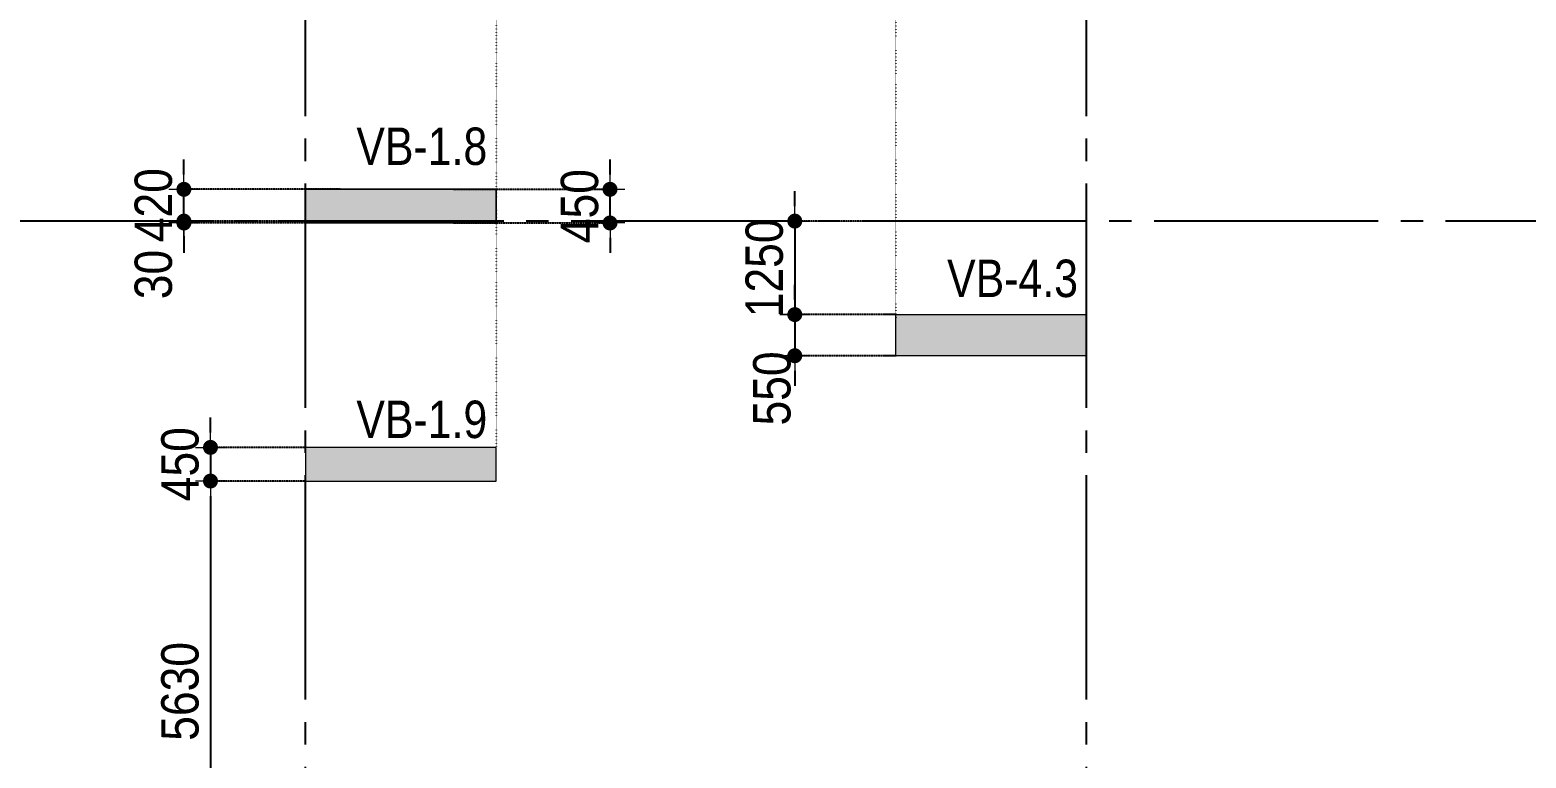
# Model space of a CAD drawing. Header units: millimetres. Extents: x -3973692 to -2843767, y 592734 to 838475.
# Drawn here: x -3675332 to -3655316, y 709553 to 719287 of the extents above; entities that cross this region are included whole.
import ezdxf
from ezdxf.enums import TextEntityAlignment as Align

# ---------------------------------------------------------------- set-up
doc = ezdxf.new("R2010")
doc.units = ezdxf.units.MM
doc.header["$MEASUREMENT"] = 0
doc.header["$PDMODE"] = 3
doc.header["$PDSIZE"] = -20
for name, pattern in [('CHG_XX_Luoi truc$0$MB_Luoi truc$0$Center101', [13, 10, -1, 1, -1]), ('DIVIDE2', [15.875, 6.35, -3.175, 0, -3.175, 0, -3.175]), ('DOT2', [0.125, 0, -0.125]), ('HIDDEN5', [2.8375, 1.25, -1.5875])]:
    doc.linetypes.add(name, pattern=pattern)
doc.layers.get('0').update_dxf_attribs({"lineweight": 9})
doc.layers.get('Defpoints').update_dxf_attribs({"color": 10, "lineweight": 0})
for name, color, linetype, lineweight in [("'S_General_Dim_1", 1, 'Continuous', 18), ("'S_General_Divide_3 Intermediate", 3, 'DIVIDE2', 40), ('CHG_XX_Cot_Ham 1$0$Ap0302_PC', 150, 'Continuous', 9), ('CHG_XX_Cot_Ham 1$0$Ap0302_PC @ 1', 150, 'Continuous', 9), ('CHG_XX_Cot_Ham 1$0$Ap0302_PC @ 150 VP1', 150, 'Continuous', 9), ('CHG_XX_Cot_Ham 1$0$Ap0302_PC @ 150 VP2', 150, 'Continuous', 9), ('CHG_XX_Cot_Ham 1$0$Ap0302_PC @ 150 VP3', 150, 'Continuous', 9), ('CHG_XX_Cot_Ham 1$0$Ap0302_PC @ 150 VP4', 150, 'Continuous', 9), ('CHG_XX_Cot_Ham 1$0$Ap0302_PC @ 150 VP5', 150, 'Continuous', 9), ('CHG_XX_Cot_Ham 1$0$Ap0302_PC @ 150 VP6', 150, 'Continuous', 9), ('CHG_XX_Cot_Ham 1$0$Ap0302_PC @ 150 VP7', 150, 'Continuous', 9), ('CHG_XX_Cot_Ham 1$0$Ap0302_PC @ 150 VP8', 150, 'Continuous', 9), ('CHG_XX_Cot_Ham 1$0$Ap0302_PC @ 150 VP9', 150, 'Continuous', 9), ('CHG_XX_Cot_Ham 1$0$Ap0302_PC @ 150 VPModel', 150, 'Continuous', 9), ('CHG_XX_Cot_Ham 1$0$Ap0311_H', 8, 'Continuous', 15), ('CHG_XX_Cot_Ham 1$0$Start net bao', 3, 'Continuous', 18), ('KTH', 154, 'Continuous', 9), ('TEXT', 7, 'Continuous', 15)]:
    doc.layers.add(name, color=color, linetype=linetype, lineweight=lineweight)
for name, color, linetype in [('CHG_XX_Cot_Ham 1$0$mb_cot tang 1-3$0$Concrete Line', 6, 'Continuous'), ('CHG_XX_Luoi truc$0$Grid', 34, 'Continuous'), ('CHG_XX_Luoi truc$0$Grid Line', 251, 'CHG_XX_Luoi truc$0$MB_Luoi truc$0$Center101'), ('dim', 1, 'Continuous')]:
    doc.layers.add(name, color=color, linetype=linetype)
doc.styles.add('arial', font='arial.ttf', dxfattribs={"width": 0.85})
doc.styles.add('CHG_XX_Luoi truc$0$MB_Luoi truc$0$Grid A-F$0$VNI-HelveCB', font='')
doc.styles.add('TTP-HelCon', font='')
doc.styles.get('CHG_XX_Luoi truc$0$MB_Luoi truc$0$Grid A-F$0$VNI-HelveCB').set_extended_font_data('VNI-Helve-Condense', bold=True)
doc.styles.get('TTP-HelCon').set_extended_font_data('VNI-Helve-Condense')
doc.dimstyles.new('200', dxfattribs={"dimscale": 200, "dimtxt": 2.5, "dimasz": 1, "dimexe": 0, "dimexo": 0, "dimgap": 0.75, "dimtad": 1, "dimdec": 0, "dimrnd": 10, "dimzin": 9, "dimdsep": 46, "dimtxsty": 'arial', "dimblk1": 'DIMDOT', "dimblk2": 'DIMDOT', "dimsah": 1, "dimcen": 2, "dimdle": 3, "dimclre": 8, "dimclrt": 2, "dimadec": 0, "dimazin": 0, "dimtfac": 1, "dimtdec": 0, "dimtix": 1, "dimtmove": 2, "dimatfit": 3, "dimldrblk": 'DIMPIJL', "dimfxl": 1, "dimtvp": 1.8, "dimtolj": 1, "dimtzin": 0, "dimarcsym": 0})

# ---------------------------------------------------------------- blocks, each defined once
blk = doc.blocks.new('*U2841')
at = {"layer": 'CHG_XX_Luoi truc$0$Grid Line'}
blk.add_line((0, 0), (0, 608), dxfattribs=at)
at = {"layer": 'CHG_XX_Luoi truc$0$Grid', "lineweight": -2, "style": 'CHG_XX_Luoi truc$0$MB_Luoi truc$0$Grid A-F$0$VNI-HelveCB'}
for tag, p in [('GRIDSUB', (0, 617)), ('GRID', (0, -9))]:
    blk.add_attdef(tag, text='', height=5, dxfattribs=at).set_placement(p, align=Align.MIDDLE)
blk = doc.blocks.new('*U2843')
at = {"layer": 'CHG_XX_Luoi truc$0$Grid Line'}
blk.add_line((0, 0), (0, 438), dxfattribs=at)
at = {"layer": 'CHG_XX_Luoi truc$0$Grid', "lineweight": -2, "style": 'CHG_XX_Luoi truc$0$MB_Luoi truc$0$Grid A-F$0$VNI-HelveCB'}
for tag, p in [('GRIDSUB', (0, 447)), ('GRID', (0, -9))]:
    blk.add_attdef(tag, text='', height=5, dxfattribs=at).set_placement(p, align=Align.MIDDLE)
blk = doc.blocks.new('CHG_XX_Luoi truc')
at = {"layer": 'CHG_XX_Luoi truc$0$Grid', "xscale": 300, "yscale": 300, "zscale": 300}
for p in [(76850, -12747), (87300, -12747)]:
    blk.add_blockref('*U2841', p, dxfattribs=at)
at = {"layer": 'CHG_XX_Luoi truc$0$Grid', "xscale": 300.0000000000013, "yscale": 300.0000000000013, "zscale": 300.0000000000013, "rotation": 90}
blk.add_blockref('*U2843', (110703, 106750), dxfattribs=at)
blk = doc.blocks.new('*U3241')
at = {"layer": 'CHG_XX_Cot_Ham 1$0$Ap0302_PC @ 1'}
h = blk.add_hatch(color=256, dxfattribs=at)
h.dxf.hatch_style = 1
h.paths.add_polyline_path([(450, 0), (0, 0), (0, -2550), (450, -2550)])
at = {"layer": 'CHG_XX_Cot_Ham 1$0$Ap0302_PC @ 150 VP1'}
h = blk.add_hatch(color=256, dxfattribs=at)
h.dxf.hatch_style = 1
h.paths.add_polyline_path([(450, 0), (0, 0), (0, -2550), (450, -2550)])
at = {"layer": 'CHG_XX_Cot_Ham 1$0$Ap0302_PC @ 150 VP2'}
h = blk.add_hatch(color=256, dxfattribs=at)
h.dxf.hatch_style = 1
h.paths.add_polyline_path([(450, 0), (0, 0), (0, -2550), (450, -2550)])
at = {"layer": 'CHG_XX_Cot_Ham 1$0$Ap0302_PC @ 150 VP3'}
h = blk.add_hatch(color=256, dxfattribs=at)
h.dxf.hatch_style = 1
h.paths.add_polyline_path([(450, 0), (0, 0), (0, -2550), (450, -2550)])
at = {"layer": 'CHG_XX_Cot_Ham 1$0$Ap0302_PC @ 150 VP4'}
h = blk.add_hatch(color=256, dxfattribs=at)
h.dxf.hatch_style = 1
h.paths.add_polyline_path([(450, 0), (0, 0), (0, -2550), (450, -2550)])
at = {"layer": 'CHG_XX_Cot_Ham 1$0$Ap0302_PC @ 150 VP5'}
h = blk.add_hatch(color=256, dxfattribs=at)
h.dxf.hatch_style = 1
h.paths.add_polyline_path([(450, 0), (0, 0), (0, -2550), (450, -2550)])
at = {"layer": 'CHG_XX_Cot_Ham 1$0$Ap0302_PC @ 150 VP6'}
h = blk.add_hatch(color=256, dxfattribs=at)
h.dxf.hatch_style = 1
h.paths.add_polyline_path([(450, 0), (0, 0), (0, -2550), (450, -2550)])
at = {"layer": 'CHG_XX_Cot_Ham 1$0$Ap0302_PC @ 150 VP7'}
h = blk.add_hatch(color=256, dxfattribs=at)
h.dxf.hatch_style = 1
h.paths.add_polyline_path([(450, 0), (0, 0), (0, -2550), (450, -2550)])
at = {"layer": 'CHG_XX_Cot_Ham 1$0$Ap0302_PC @ 150 VP8'}
h = blk.add_hatch(color=256, dxfattribs=at)
h.dxf.hatch_style = 1
h.paths.add_polyline_path([(450, 0), (0, 0), (0, -2550), (450, -2550)])
at = {"layer": 'CHG_XX_Cot_Ham 1$0$Ap0302_PC @ 150 VP9'}
h = blk.add_hatch(color=256, dxfattribs=at)
h.dxf.hatch_style = 1
h.paths.add_polyline_path([(450, 0), (0, 0), (0, -2550), (450, -2550)])
at = {"layer": 'CHG_XX_Cot_Ham 1$0$Ap0302_PC @ 150 VPModel'}
h = blk.add_hatch(color=256, dxfattribs=at)
h.dxf.hatch_style = 1
h.paths.add_polyline_path([(450, 0), (0, 0), (0, -2550), (450, -2550)])
blk = doc.blocks.new('CHG_XX_Cot_Ham 1$0$Block A_C450x2250')
at = {"layer": 'CHG_XX_Cot_Ham 1$0$Ap0302_PC'}
blk.add_lwpolyline([(450, -2550), (0, -2550), (0, 0), (450, 0)], close=True, dxfattribs=at)
blk.add_blockref('*U3241', (0, 0), dxfattribs=at)
blk = doc.blocks.new('*U3244')
at = {"layer": 'CHG_XX_Cot_Ham 1$0$Ap0302_PC @ 1'}
h = blk.add_hatch(color=256, dxfattribs=at)
h.dxf.hatch_style = 1
h.paths.add_polyline_path([(550, 0), (0, 0), (0, -2550), (550, -2550)])
at = {"layer": 'CHG_XX_Cot_Ham 1$0$Ap0302_PC @ 150 VP1'}
h = blk.add_hatch(color=256, dxfattribs=at)
h.dxf.hatch_style = 1
h.paths.add_polyline_path([(550, 0), (0, 0), (0, -2550), (550, -2550)])
at = {"layer": 'CHG_XX_Cot_Ham 1$0$Ap0302_PC @ 150 VP2'}
h = blk.add_hatch(color=256, dxfattribs=at)
h.dxf.hatch_style = 1
h.paths.add_polyline_path([(550, 0), (0, 0), (0, -2550), (550, -2550)])
at = {"layer": 'CHG_XX_Cot_Ham 1$0$Ap0302_PC @ 150 VP3'}
h = blk.add_hatch(color=256, dxfattribs=at)
h.dxf.hatch_style = 1
h.paths.add_polyline_path([(550, 0), (0, 0), (0, -2550), (550, -2550)])
at = {"layer": 'CHG_XX_Cot_Ham 1$0$Ap0302_PC @ 150 VP4'}
h = blk.add_hatch(color=256, dxfattribs=at)
h.dxf.hatch_style = 1
h.paths.add_polyline_path([(550, 0), (0, 0), (0, -2550), (550, -2550)])
at = {"layer": 'CHG_XX_Cot_Ham 1$0$Ap0302_PC @ 150 VP5'}
h = blk.add_hatch(color=256, dxfattribs=at)
h.dxf.hatch_style = 1
h.paths.add_polyline_path([(550, 0), (0, 0), (0, -2550), (550, -2550)])
at = {"layer": 'CHG_XX_Cot_Ham 1$0$Ap0302_PC @ 150 VP6'}
h = blk.add_hatch(color=256, dxfattribs=at)
h.dxf.hatch_style = 1
h.paths.add_polyline_path([(550, 0), (0, 0), (0, -2550), (550, -2550)])
at = {"layer": 'CHG_XX_Cot_Ham 1$0$Ap0302_PC @ 150 VP7'}
h = blk.add_hatch(color=256, dxfattribs=at)
h.dxf.hatch_style = 1
h.paths.add_polyline_path([(550, 0), (0, 0), (0, -2550), (550, -2550)])
at = {"layer": 'CHG_XX_Cot_Ham 1$0$Ap0302_PC @ 150 VP8'}
h = blk.add_hatch(color=256, dxfattribs=at)
h.dxf.hatch_style = 1
h.paths.add_polyline_path([(550, 0), (0, 0), (0, -2550), (550, -2550)])
at = {"layer": 'CHG_XX_Cot_Ham 1$0$Ap0302_PC @ 150 VP9'}
h = blk.add_hatch(color=256, dxfattribs=at)
h.dxf.hatch_style = 1
h.paths.add_polyline_path([(550, 0), (0, 0), (0, -2550), (550, -2550)])
at = {"layer": 'CHG_XX_Cot_Ham 1$0$Ap0302_PC @ 150 VPModel'}
h = blk.add_hatch(color=256, dxfattribs=at)
h.dxf.hatch_style = 1
h.paths.add_polyline_path([(550, 0), (0, 0), (0, -2550), (550, -2550)])
blk = doc.blocks.new('CHG_XX_Cot_Ham 1$0$550x2550')
at = {"layer": 'CHG_XX_Cot_Ham 1$0$Ap0302_PC'}
blk.add_lwpolyline([(550, -2550), (0, -2550), (0, 0), (550, 0)], close=True, dxfattribs=at)
blk.add_blockref('*U3244', (0, 0), dxfattribs=at)
blk = doc.blocks.new('CHG_XX_Cot_Ham 1')
at = {"layer": 'CHG_XX_Cot_Ham 1$0$Ap0311_H'}
h = blk.add_hatch(color=256, dxfattribs=at)
h.dxf.hatch_style = 1
h.paths.add_polyline_path([(99639.2, 163400), (-10900, 163400), (-10900, 85450), (-300, 85450), (-300, 84050), (32350, 84050), (32350, -9000), (103575.5, -9000), (106050, -6022), (106050, 158254.3)])
h.paths.add_polyline_path([(99533.7, 163100), (105750, 158110.4), (105750, 90450), (105650, 90450), (105650, 90450), (105750, 90450), (105750, 13850), (105750, 13825.9), (105750, -5913.6), (103434.7, -8700), (93600, -8700), (32650, -8700), (32650, 84350), (0, 84350), (0, 85750), (-10600, 85750), (-10600, 163100), (93600, 163100)], flags=16)
at = {"layer": 'CHG_XX_Cot_Ham 1$0$Start net bao'}
blk.add_lwpolyline([(76850, 107175), (79400, 107175), (79400, 106725), (76850, 106725)], close=True, dxfattribs=at)
at = {"layer": 'CHG_XX_Cot_Ham 1$0$Ap0302_PC', "xscale": -1, "rotation": 90}
for p in [(76850, 107175), (76850, 103725)]:
    blk.add_blockref('CHG_XX_Cot_Ham 1$0$Block A_C450x2250', p, dxfattribs=at)
at = {"layer": 'CHG_XX_Cot_Ham 1$0$Ap0302_PC', "rotation": 90}
blk.add_blockref('CHG_XX_Cot_Ham 1$0$550x2550', (84750, 104950), dxfattribs=at)
at = {"layer": 'CHG_XX_Cot_Ham 1$0$mb_cot tang 1-3$0$Concrete Line'}
blk.add_blockref('CHG_XX_Luoi truc', (0, 0), dxfattribs=at)
blk = doc.blocks.new('b')
at = {"layer": 'TEXT', "color": 3, "style": 'TTP-HelCon'}
for s, p in [('VB-1.8', (-22019, -44749)), ('VB-4.3', (-14116, -46515)), ('VB-1.9', (-22019, -48400))]:
    blk.add_text(s, height=500, dxfattribs=at).set_placement(p)
blk = doc.blocks.new('DIMDOT')
for p, q in [((1, 0), (-1, 0)), ((0, -1), (0, 1))]:
    blk.add_line(p, q)
at = {"const_width": 0.5}
blk.add_lwpolyline([(-0.25, 0, 1), (0.25, 0, 1)], format="xyb", close=True, dxfattribs=at)
blk = doc.blocks.new('*D1496')
at = {"layer": "'S_General_Dim_1", "color": 0, "lineweight": -2, "transparency": 16777216}
for p, q in [((-3672916, 713906), (-3672916, 714106)), ((-3672916, 713706), (-3672916, 713256)), ((-3672916, 713056), (-3672916, 712856))]:
    blk.add_line(p, q, dxfattribs=at)
at = {"layer": "'S_General_Dim_1", "color": 8, "linetype": 'HIDDEN5', "lineweight": -2, "transparency": 16777216}
for p, q in [((-3671645, 713706), (-3672916, 713706)), ((-3671645, 713256), (-3672916, 713256))]:
    blk.add_line(p, q, dxfattribs=at)
at = {"layer": 'Defpoints', "color": 0, "transparency": 16777216}
for p in [(-3671645, 713706), (-3672916, 713256), (-3671645, 713256)]:
    blk.add_point(p, dxfattribs=at)
at = {"layer": "'S_General_Dim_1", "color": 0, "lineweight": -2, "transparency": 16777216, "xscale": 200, "yscale": 200, "zscale": 200}
for p, rotation in [((-3672916, 713706), 270), ((-3672916, 713256), 90)]:
    blk.add_blockref('DIMDOT', p, dxfattribs=dict(at, rotation=rotation))
at = {"layer": "'S_General_Dim_1", "color": 2, "transparency": 16777216, "insert": (-3673322, 713481), "char_height": 500, "attachment_point": 5, "rotation": 90, "style": 'arial'}
blk.add_mtext('\\A1;450', dxfattribs=at)
blk = doc.blocks.new('DIMPIJL')
at = {"linetype": 'ByBlock'}
blk.add_solid([(-2.5, 0.42), (-2.5, -0.42), (0, 0)], dxfattribs=at)
blk = doc.blocks.new('*D1497')
at = {"layer": "'S_General_Dim_1", "color": 8, "linetype": 'HIDDEN5', "lineweight": -2, "transparency": 16777216}
for p, q in [((-3671645, 713256), (-3672916, 713256)), ((-3671645, 707631), (-3672916, 707631))]:
    blk.add_line(p, q, dxfattribs=at)
at = {"layer": "'S_General_Dim_1", "color": 0, "lineweight": -2, "transparency": 16777216}
blk.add_line((-3672916, 713056), (-3672916, 707831), dxfattribs=at)
at = {"layer": 'Defpoints', "color": 0, "transparency": 16777216}
for p in [(-3671645, 713256), (-3672916, 707631), (-3671645, 707631)]:
    blk.add_point(p, dxfattribs=at)
at = {"layer": "'S_General_Dim_1", "color": 0, "lineweight": -2, "transparency": 16777216, "xscale": 200, "yscale": 200, "zscale": 200}
for p, rotation in [((-3672916, 713256), 90), ((-3672916, 707631), 270)]:
    blk.add_blockref('DIMDOT', p, dxfattribs=dict(at, rotation=rotation))
at = {"layer": "'S_General_Dim_1", "color": 2, "transparency": 16777216, "insert": (-3673322, 710444), "char_height": 500, "attachment_point": 5, "rotation": 90, "style": 'arial'}
blk.add_mtext('\\A1;5630', dxfattribs=at)
blk = doc.blocks.new('*D2610')
at = {"layer": 'Defpoints', "color": 0, "transparency": 16777216}
for p in [(-3669671, 717156), (-3667571, 717156), (-3669671, 716706)]:
    blk.add_point(p, dxfattribs=at)
at = {"layer": 'KTH', "color": 0, "lineweight": -2, "transparency": 16777216}
for p, q in [((-3667571, 717356), (-3667571, 717556)), ((-3667571, 716706), (-3667571, 717156)), ((-3667571, 716506), (-3667571, 716306))]:
    blk.add_line(p, q, dxfattribs=at)
at = {"layer": 'KTH', "color": 8, "linetype": 'HIDDEN5', "lineweight": -2, "transparency": 16777216}
for p, q in [((-3669671, 717156), (-3667571, 717156)), ((-3669671, 716706), (-3667571, 716706))]:
    blk.add_line(p, q, dxfattribs=at)
at = {"layer": 'KTH', "color": 0, "lineweight": -2, "transparency": 16777216, "xscale": 200, "yscale": 200, "zscale": 200}
for p, rotation in [((-3667571, 717156), 270), ((-3667571, 716706), 90)]:
    blk.add_blockref('DIMDOT', p, dxfattribs=dict(at, rotation=rotation))
at = {"layer": 'KTH', "color": 2, "transparency": 16777216, "insert": (-3667976, 716931), "char_height": 500, "attachment_point": 5, "rotation": 90, "style": 'arial'}
blk.add_mtext('\\A1;450', dxfattribs=at)
blk = doc.blocks.new('*D2611')
at = {"layer": 'Defpoints', "color": 0, "transparency": 16777216}
for p in [(-3673272, 716731), (-3671172, 716731), (-3671172, 716706)]:
    blk.add_point(p, dxfattribs=at)
at = {"layer": 'KTH', "color": 0, "lineweight": -2, "transparency": 16777216}
for p, q in [((-3673272, 716931), (-3673272, 717131)), ((-3673272, 716706), (-3673272, 716731)), ((-3673272, 716506), (-3673272, 716306))]:
    blk.add_line(p, q, dxfattribs=at)
at = {"layer": 'KTH', "color": 8, "linetype": 'HIDDEN5', "lineweight": -2, "transparency": 16777216}
for p, q in [((-3671172, 716731), (-3673272, 716731)), ((-3671172, 716706), (-3673272, 716706))]:
    blk.add_line(p, q, dxfattribs=at)
at = {"layer": 'KTH', "color": 0, "lineweight": -2, "transparency": 16777216, "xscale": 200, "yscale": 200, "zscale": 200}
for p, rotation in [((-3673272, 716731), 270), ((-3673272, 716706), 90)]:
    blk.add_blockref('DIMDOT', p, dxfattribs=dict(at, rotation=rotation))
at = {"layer": 'KTH', "color": 2, "transparency": 16777216, "insert": (-3673678, 716017), "char_height": 500, "attachment_point": 5, "rotation": 90, "style": 'arial'}
blk.add_mtext('\\A1;30', dxfattribs=at)
blk = doc.blocks.new('*D2612')
at = {"layer": 'Defpoints', "color": 0, "transparency": 16777216}
for p in [(-3673272, 717156), (-3671172, 717156), (-3671172, 716731)]:
    blk.add_point(p, dxfattribs=at)
at = {"layer": 'KTH', "color": 0, "lineweight": -2, "transparency": 16777216}
for p, q in [((-3673272, 717356), (-3673272, 717556)), ((-3673272, 716731), (-3673272, 717156)), ((-3673272, 716531), (-3673272, 716331))]:
    blk.add_line(p, q, dxfattribs=at)
at = {"layer": 'KTH', "color": 8, "linetype": 'HIDDEN5', "lineweight": -2, "transparency": 16777216}
for p, q in [((-3671172, 717156), (-3673272, 717156)), ((-3671172, 716731), (-3673272, 716731))]:
    blk.add_line(p, q, dxfattribs=at)
at = {"layer": 'KTH', "color": 0, "lineweight": -2, "transparency": 16777216, "xscale": 200, "yscale": 200, "zscale": 200}
for p, rotation in [((-3673272, 717156), 270), ((-3673272, 716731), 90)]:
    blk.add_blockref('DIMDOT', p, dxfattribs=dict(at, rotation=rotation))
at = {"layer": 'KTH', "color": 2, "transparency": 16777216, "insert": (-3673678, 716944), "char_height": 500, "attachment_point": 5, "rotation": 90, "style": 'arial'}
blk.add_mtext('\\A1;420', dxfattribs=at)
blk = doc.blocks.new('*D2659')
at = {"layer": "'S_General_Dim_1", "color": 0, "lineweight": -2, "transparency": 16777216}
for p, q in [((-3665099, 716931), (-3665099, 717131)), ((-3665099, 716731), (-3665099, 715481)), ((-3665099, 715281), (-3665099, 715081))]:
    blk.add_line(p, q, dxfattribs=at)
at = {"layer": "'S_General_Dim_1", "color": 8, "linetype": 'HIDDEN5', "lineweight": -2, "transparency": 16777216}
for p, q in [((-3663745, 716731), (-3665099, 716731)), ((-3663745, 715481), (-3665099, 715481))]:
    blk.add_line(p, q, dxfattribs=at)
at = {"layer": 'Defpoints', "color": 0, "transparency": 16777216}
for p in [(-3663745, 716731), (-3665099, 715481), (-3663745, 715481)]:
    blk.add_point(p, dxfattribs=at)
at = {"layer": "'S_General_Dim_1", "color": 0, "lineweight": -2, "transparency": 16777216, "xscale": 200, "yscale": 200, "zscale": 200}
for p, rotation in [((-3665099, 716731), 270), ((-3665099, 715481), 90)]:
    blk.add_blockref('DIMDOT', p, dxfattribs=dict(at, rotation=rotation))
at = {"layer": "'S_General_Dim_1", "color": 2, "transparency": 16777216, "insert": (-3665505, 716106), "char_height": 500, "attachment_point": 5, "rotation": 90, "style": 'arial'}
blk.add_mtext('\\A1;1250', dxfattribs=at)
blk = doc.blocks.new('*D2660')
at = {"layer": "'S_General_Dim_1", "color": 0, "lineweight": -2, "transparency": 16777216}
for p, q in [((-3665099, 715681), (-3665099, 715881)), ((-3665099, 715481), (-3665099, 714931)), ((-3665099, 714731), (-3665099, 714531))]:
    blk.add_line(p, q, dxfattribs=at)
at = {"layer": "'S_General_Dim_1", "color": 8, "linetype": 'HIDDEN5', "lineweight": -2, "transparency": 16777216}
for p, q in [((-3663745, 715481), (-3665099, 715481)), ((-3663745, 714931), (-3665099, 714931))]:
    blk.add_line(p, q, dxfattribs=at)
at = {"layer": 'Defpoints', "color": 0, "transparency": 16777216}
for p in [(-3663745, 715481), (-3665099, 714931), (-3663745, 714931)]:
    blk.add_point(p, dxfattribs=at)
at = {"layer": "'S_General_Dim_1", "color": 0, "lineweight": -2, "transparency": 16777216, "xscale": 200, "yscale": 200, "zscale": 200}
for p, rotation in [((-3665099, 715481), 270), ((-3665099, 714931), 90)]:
    blk.add_blockref('DIMDOT', p, dxfattribs=dict(at, rotation=rotation))
at = {"layer": "'S_General_Dim_1", "color": 2, "transparency": 16777216, "insert": (-3665403, 714494), "char_height": 500, "attachment_point": 5, "rotation": 90, "style": 'arial'}
blk.add_mtext('\\A1;550', dxfattribs=at)

msp = doc.modelspace()

# ---------------------------------------------------------------- linework, layer by layer
at = {"layer": 'dim', "linetype": 'DOT2', "ltscale": 10}
for p, q in [((-3669095.2, 732906), (-3669095.2, 713706)), ((-3663745.2, 731206), (-3663745.2, 715406))]:
    msp.add_line(p, q, dxfattribs=at)

# ---------------------------------------------------------------- block references
at = {"layer": "'S_General_Divide_3 Intermediate"}
msp.add_blockref('CHG_XX_Cot_Ham 1', (-3748495.2, 609981), dxfattribs=at)
at = {"layer": 'dim'}
msp.add_blockref('b', (-3648945.2, 762231), dxfattribs=at)

# ---------------------------------------------------------------- dimensions: what is measured, and where the dimension line sits
at = {"layer": "'S_General_Dim_1"}
for base, p1, p2, picture, middle in [((-3665099.4, 715481), (-3663745.2, 716731), (-3663745.2, 715481), '*D2659', (-3665504.7, 716106)), ((-3672916.4, 713256), (-3671645.2, 713706), (-3671645.2, 713256), '*D1496', (-3673321.6, 713481)), ((-3672916.4, 707631), (-3671645.2, 713256), (-3671645.2, 707631), '*D1497', (-3673321.8, 710443.5))]:
    dim = msp.add_linear_dim(base=base, p1=p1, p2=p2, angle=90, dimstyle='200', dxfattribs=at)
    dim.commit()
    dim.dimension.update_dxf_attribs({"geometry": picture, "text_midpoint": middle})
dim = msp.add_linear_dim(base=(-3665099.4, 714931), p1=(-3663745.2, 715481), p2=(-3663745.2, 714931), angle=90, dimstyle='200', dxfattribs=at)
dim.commit()
dim.dimension.update_dxf_attribs({"geometry": '*D2660', "text_midpoint": (-3665403.5, 714493.9), "dimtype": 160})
at = {"layer": 'KTH'}
for base, p1, p2, picture, middle in [((-3673272.3, 717156), (-3671172.3, 716731), (-3671172.3, 717156), '*D2612', (-3673677.6, 716943.5)), ((-3667570.6, 717156), (-3669670.6, 716706), (-3669670.6, 717156), '*D2610', (-3667975.9, 716931))]:
    dim = msp.add_linear_dim(base=base, p1=p1, p2=p2, angle=90, dimstyle='200', dxfattribs=at)
    dim.commit()
    dim.dimension.update_dxf_attribs({"geometry": picture, "text_midpoint": middle})
dim = msp.add_linear_dim(base=(-3673272.3, 716731), p1=(-3671172.3, 716706), p2=(-3671172.3, 716731), angle=90, text='30', dimstyle='200', dxfattribs=at)
dim.commit()
dim.dimension.update_dxf_attribs({"geometry": '*D2611', "text_midpoint": (-3673677.6, 716017), "dimtype": 160})

doc.saveas('drawing.dxf')
